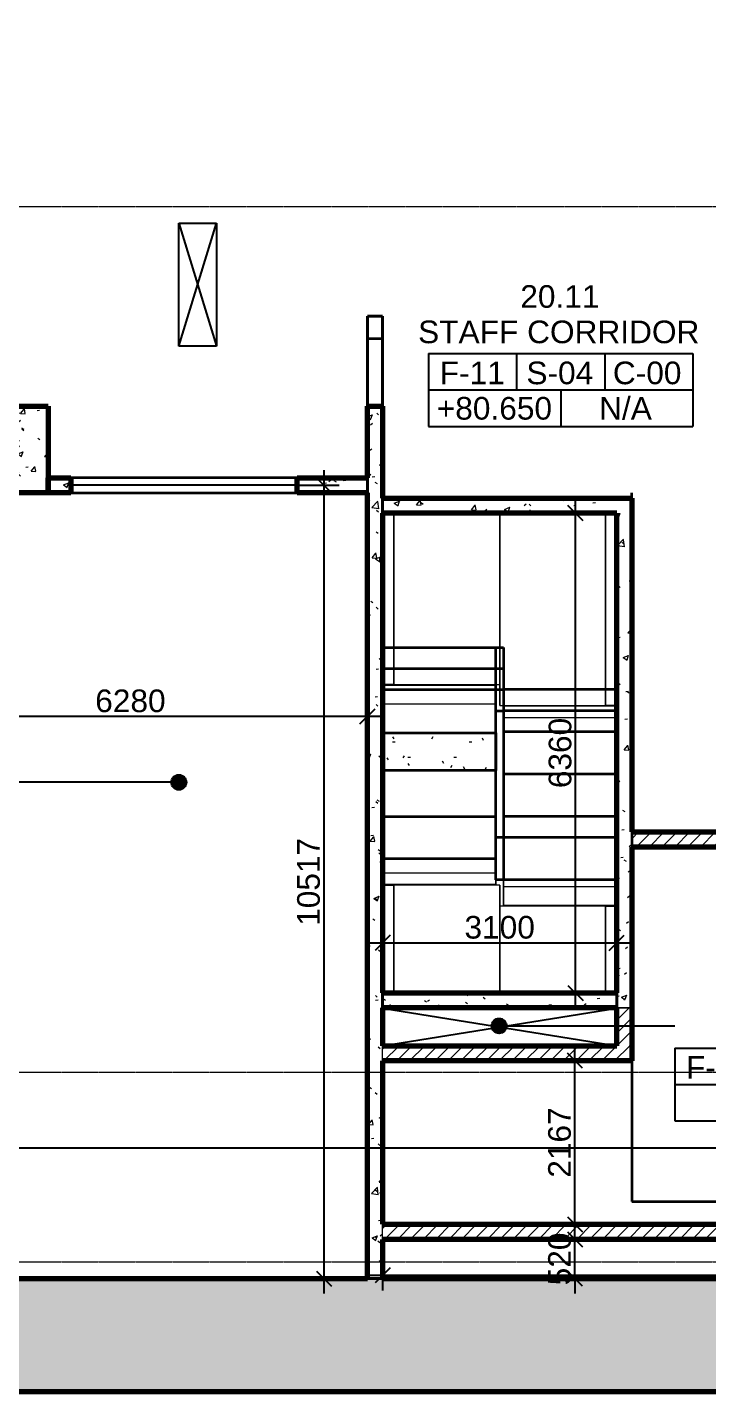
# Model space of a CAD drawing. Header units: millimetres. Extents: x -727772 to -647265, y -21627 to 19019.
# Drawn here: x -675432 to -666422, y -20033 to -1945 of the extents above; entities that cross this region are included whole.
import ezdxf

# ---------------------------------------------------------------- set-up
doc = ezdxf.new("R2010")
doc.units = ezdxf.units.MM
doc.linetypes.add('DPA_Grid _ Level 100', pattern=[10, 5.5, -1.6, 1.3, -1.6])
for name, color, linetype, lineweight in [('_ _ A-DETL-OPENING', 1, 'Continuous', 25), ('A-ANNO-DIMS', 1, 'Continuous', 9), ('A-COLS', 5, 'Continuous', 70), ('A-COLS-E', 1, 'Continuous', 35), ('A-DOOR-E', 2, 'Continuous', 25), ('A-FLOR-E', 2, 'Continuous', 35), ('A-GENM', 1, 'Continuous', 9), ('A-ROOM-IDEN', 3, 'Continuous', 25), ('A-ROOM-LINE', 3, 'Continuous', 25), ('A-WALL', 5, 'Continuous', 35), ('A-WALL-PATT', 1, 'Continuous', 35), ('S-GRID', 251, 'Continuous', 9), ('S-STRS-MBND', 2, 'Continuous', 35), ('WALL-E', 2, 'Continuous', 35)]:
    doc.layers.add(name, color=color, linetype=linetype, lineweight=lineweight)
doc.styles.add('Arial_2', font='arial.ttf', dxfattribs={"height": 300})
doc.dimstyles.new('DPA-DIM-3_0_T-T', dxfattribs={"dimscale": 304.8, "dimtxt": 306.07782, "dimasz": 0.656168, "dimexe": 0.656168, "dimexo": 0.0625, "dimgap": 0.164042, "dimtad": 1, "dimdec": 0, "dimzin": 0, "dimdsep": 46, "dimtxsty": 'Arial_2', "dimblk1": 'OBLIQUE', "dimblk2": 'OBLIQUE', "dimsah": 1, "dimcen": 0.09, "dimdle": 0.656168, "dimadec": 8, "dimazin": 0, "dimtfac": 1, "dimtdec": 4, "dimtix": 1, "dimtmove": 0, "dimatfit": 3, "dimfxl": 1.312336, "dimfxlon": 1, "dimtvp": 1, "dimtolj": 1, "dimtzin": 0, "dimarcsym": 2})
pattern_1 = [(50, (0, 0), (728.7365, -63.7558), [76.2, -838.2]), (355, (0, 0), (-140.9716, 764.2276), [60.96, -670.56]), (100.451, (60.7, -5.3), (587.77, 700.46675), [64.76, -712.36]), (46.184, (0, 203.2), (1084.3162, -168.171), [114.3, -1257.3]), (96.636, (90.4, 189.2), (949.6099, 989.7098), [97.14, -1068.54]), (351.184, (0, 203.2), (949.6206, 989.7012), [91.44, -1005.84]), (21, (101.6, 152.4), (606.45787, -409.06057), [76.2, -838.2]), (326, (101.6, 152.4), (247.20834, 736.7529), [60.96, -670.56]), (71.451, (152.14, 118.3), (853.66825, 327.6855), [64.76, -712.36]), (37.5, (0, 0), (12.35469, 338.22012), [33.528, -628.904, 33.528, -647.192, -673.1]), (37.5, (0, 0), (12.35469, 338.22012), [-1343.152, 33.528, -639.572]), (7.5, (0, 0), (267.27887, 400.72213), [33.528, -354.584, 33.528, -613.664, -256.54]), (7.5, (0, 0), (267.27887, 400.72213), [-1035.304, 33.528, -223.012]), (327.5, (-226.57, 0), (542.36333, -22.91534), [33.528, -220.472, 33.528, -758.952, -1051.56]), (327.5, (-226.57, 0), (542.36333, -22.91534), [-1046.48, 33.528, -1018.032]), (317.5, (-328.17, 0), (592.51696, 101.7071), [33.528, -296.672, 33.528, -492.76, -746.76]), (317.5, (-328.17, 0), (592.51696, 101.7071), [-856.488, 33.528, -713.232])]
pattern_2 = [(45, (0, 0), (-84.852814, 84.852814), [])]

# ---------------------------------------------------------------- blocks, each defined once
blk = doc.blocks.new('vent_grill - vent_grill H5400xW3000-11544596-4263-01 ENLARGED UPPER PLATFORM LEVEL - REFLECTED CEILING PLAN - SHEET 4')
at = {"layer": 'A-DOOR-E'}
blk.add_line((-1500, 0), (1500, 0), dxfattribs=at)
blk = doc.blocks.new('STAIR 8 RISER - 8 RISER-V10-4263-01 ENLARGED UPPER PLATFORM LEVEL - REFLECTED CEILING PLAN - SHEET 4')
at = {"layer": 'A-GENM'}
for p, q in [((-350, 0), (25, 0)), ((-340, 0), (-350, 0)), ((-188, 0), (-340, 0)), ((-340, 0), (-340, -1500)), ((-340, 0), (-340, -1500)), ((2052, 0), (-188, 0)), ((-188, 0), (-188, -1500)), ((25, 0), (0, 0)), ((0, 0), (50, 0)), ((50, 0), (305, 0)), ((305, 0), (280, 0)), ((280, 0), (330, 0)), ((330, 0), (585, 0)), ((585, 0), (560, 0)), ((560, 0), (610, 0)), ((610, 0), (865, 0)), ((865, 0), (840, 0)), ((840, 0), (890, 0)), ((890, 0), (1145, 0)), ((1145, 0), (1120, 0)), ((1120, 0), (1170, 0)), ((1170, 0), (1425, 0)), ((1425, 0), (1400, 0)), ((1400, 0), (1450, 0)), ((1450, 0), (1705, 0)), ((1705, 0), (1680, 0)), ((1680, 0), (1730, 0)), ((1730, 0), (1985, 0)), ((1985, 0), (1960, 0)), ((1960, 0), (2010, 0)), ((2010, 0), (2310, 0)), ((2300, 0), (2052, 0)), ((2052, 0), (2052, -1500)), ((2310, 0), (2300, 0)), ((2300, 0), (2300, -1500)), ((2300, 0), (2300, -1500)), ((-350, -1500), (-340, -1500)), ((25, -1500), (-350, -1500)), ((-340, -1500), (-188, -1500)), ((-188, -1500), (2052, -1500)), ((50, -1500), (0, -1500)), ((0, -1500), (25, -1500)), ((305, -1500), (50, -1500)), ((330, -1500), (280, -1500)), ((280, -1500), (305, -1500)), ((585, -1500), (330, -1500)), ((610, -1500), (560, -1500)), ((560, -1500), (585, -1500)), ((865, -1500), (610, -1500)), ((890, -1500), (840, -1500)), ((840, -1500), (865, -1500)), ((1145, -1500), (890, -1500)), ((1170, -1500), (1120, -1500)), ((1120, -1500), (1145, -1500)), ((1425, -1500), (1170, -1500)), ((1450, -1500), (1400, -1500)), ((1400, -1500), (1425, -1500)), ((1705, -1500), (1450, -1500)), ((1730, -1500), (1680, -1500)), ((1680, -1500), (1705, -1500)), ((1985, -1500), (1730, -1500)), ((2010, -1500), (1960, -1500)), ((1960, -1500), (1985, -1500)), ((2310, -1500), (2010, -1500)), ((2052, -1500), (2300, -1500)), ((2300, -1500), (2310, -1500))]:
    blk.add_line(p, q, dxfattribs=at)
blk = doc.blocks.new('STAIR 8 RISER - 8 RISER-V11-4263-01 ENLARGED UPPER PLATFORM LEVEL - REFLECTED CEILING PLAN - SHEET 4')
at = {"layer": 'A-GENM'}
h = blk.add_hatch(dxfattribs=at)
h.set_pattern_fill('FP_6', color=256, style=0, pattern_type=2)
h.set_pattern_definition([(270, (12966.4, -670727.37), (203.2, -812.8), [33.528, -576.072, 33.528, -3827.272]), (270, (12966.4, -670727.37), (203.2, -812.8), [-643.128, -576.072, 33.528, -1185.672, -2032]), (270, (12966.4, -670727.37), (203.2, -812.8), [-2438.4, 33.528, -576.072, 33.528, -1388.872]), (270, (12966.4, -670727.37), (203.2, -812.8), [-3081.528, -372.872, 33.528, -982.472]), (30, (13068, -671032.17), (602.30545, 582.37636), [33.528, -576.072, 33.528, -3827.272]), (30, (13068, -671032.17), (602.30545, 582.37636), [-643.128, -576.072, 33.528, -1185.672, -2032]), (30, (13068, -671032.17), (602.30545, 582.37636), [-2438.4, 33.528, -576.072, 33.528, -1388.872]), (30, (13068, -671032.17), (602.30545, 582.37636), [-3081.528, -372.872, 33.528, -982.472]), (150, (13474.4, -671133.77), (-805.50545, 230.42364), [33.528, -576.072, 33.528, -3827.272]), (150, (13474.4, -671133.77), (-805.50545, 230.42364), [-643.128, -576.072, 33.528, -1185.672, -2032]), (150, (13474.4, -671133.77), (-805.50545, 230.42364), [-2438.4, 33.528, -576.072, 33.528, -1388.872]), (150, (13474.4, -671133.77), (-805.50545, 230.42364), [-3081.528, -372.872, 33.528, -982.472])])
h.paths.add_polyline_path([(1170, 0), (1170, -1500), (1668, -1500), (1668, 0)])
at = {"layer": 'A-GENM', "lineweight": 35}
for p, q in [((1170, -1500), (1170, 0)), ((1170, 0), (1668, 0)), ((1668, 0), (1668, -1500)), ((1668, -1500), (1170, -1500))]:
    blk.add_line(p, q, dxfattribs=at)
at = {"layer": 'A-GENM'}
for p, q in [((1425, 0), (1400, 0)), ((2052, 0), (1668, 0)), ((1705, 0), (1680, 0)), ((1985, 0), (1960, 0)), ((2052, 0), (2052, -1500)), ((2300, 0), (2052, 0)), ((2300, 0), (2300, -1500)), ((2300, 0), (2300, -1500)), ((2500, 0), (2300, 0)), ((1400, -1500), (1425, -1500)), ((1668, -1500), (2052, -1500)), ((1680, -1500), (1705, -1500)), ((1960, -1500), (1985, -1500)), ((2052, -1500), (2300, -1500)), ((2300, -1500), (2310, -1500))]:
    blk.add_line(p, q, dxfattribs=at)
blk = doc.blocks.new('STAIR 8 RISER - 8 RISER-V12-4263-01 ENLARGED UPPER PLATFORM LEVEL - REFLECTED CEILING PLAN - SHEET 4')
at = {"layer": 'A-GENM'}
for p, q in [((-540, 0), (25, 0)), ((-340, 0), (-540, 0)), ((-188, 0), (-340, 0)), ((-340, 0), (-340, -1500)), ((-340, 0), (-340, -1500)), ((2052, 0), (-188, 0)), ((-188, 0), (-188, -1500)), ((25, 0), (0, 0)), ((0, 0), (50, 0)), ((50, 0), (305, 0)), ((305, 0), (280, 0)), ((280, 0), (330, 0)), ((330, 0), (585, 0)), ((585, 0), (560, 0)), ((560, 0), (610, 0)), ((610, 0), (865, 0)), ((865, 0), (840, 0)), ((840, 0), (890, 0)), ((890, 0), (1145, 0)), ((1145, 0), (1120, 0)), ((1120, 0), (1170, 0)), ((1170, 0), (1425, 0)), ((1425, 0), (1400, 0)), ((1400, 0), (1450, 0)), ((1450, 0), (1705, 0)), ((1705, 0), (1680, 0)), ((1680, 0), (1730, 0)), ((1730, 0), (1985, 0)), ((1985, 0), (1960, 0)), ((1960, 0), (2010, 0)), ((2010, 0), (2500, 0)), ((2300, 0), (2052, 0)), ((2052, 0), (2052, -1500)), ((2500, 0), (2300, 0)), ((2300, 0), (2300, -1500)), ((2300, 0), (2300, -1500)), ((-350, -1500), (-340, -1500)), ((25, -1500), (-350, -1500)), ((-340, -1500), (-188, -1500)), ((-188, -1500), (2052, -1500)), ((50, -1500), (0, -1500)), ((0, -1500), (25, -1500)), ((305, -1500), (50, -1500)), ((330, -1500), (280, -1500)), ((280, -1500), (305, -1500)), ((585, -1500), (330, -1500)), ((610, -1500), (560, -1500)), ((560, -1500), (585, -1500)), ((865, -1500), (610, -1500)), ((890, -1500), (840, -1500)), ((840, -1500), (865, -1500)), ((1145, -1500), (890, -1500)), ((1170, -1500), (1120, -1500)), ((1120, -1500), (1145, -1500)), ((1425, -1500), (1170, -1500)), ((1450, -1500), (1400, -1500)), ((1400, -1500), (1425, -1500)), ((1705, -1500), (1450, -1500)), ((1730, -1500), (1680, -1500)), ((1680, -1500), (1705, -1500)), ((1985, -1500), (1730, -1500)), ((2010, -1500), (1960, -1500)), ((1960, -1500), (1985, -1500)), ((2310, -1500), (2010, -1500)), ((2052, -1500), (2300, -1500)), ((2300, -1500), (2310, -1500))]:
    blk.add_line(p, q, dxfattribs=at)
blk = doc.blocks.new('LANDING ADJ L_R - LANDING ADJ L_R-14656330-4263-01 ENLARGED UPPER PLATFORM LEVEL - REFLECTED CEILING PLAN - SHEET 4')
at = {"layer": 'A-GENM'}
for p, q in [((-1150, -150), (-1150, 0)), ((-1150, 0), (-1150, -150)), ((-1150, 0), (-1150, -1550)), ((-1150, 0), (-1150, -1550)), ((-1150, -150), (0, -150)), ((0, -150), (-1150, -150)), ((0, -150), (0, 0)), ((0, 0), (0, -150)), ((0, -1550), (0, 0)), ((0, 0), (0, -1550)), ((-950, -1550), (-1150, -1550)), ((-1150, -1550), (0, -1550)), ((0, -1550), (-950, -1550))]:
    blk.add_line(p, q, dxfattribs=at)
blk = doc.blocks.new('LANDING ADJ L_R - LANDING ADJ L_R-14639591-4263-01 ENLARGED UPPER PLATFORM LEVEL - REFLECTED CEILING PLAN - SHEET 4')
at = {"layer": 'A-GENM'}
for p, q in [((280, 1550), (-1150, 1550)), ((-1150, 1550), (-950, 1550)), ((-1150, 1550), (-1150, 0)), ((-1150, 1550), (-1150, 0)), ((-950, 1550), (280, 1550)), ((280, 0), (280, 1550)), ((280, 1550), (280, 0)), ((-1150, 150), (280, 150)), ((280, 150), (-1150, 150)), ((-1150, 0), (-1150, 150)), ((-1150, 150), (-1150, 0)), ((-1150, 0), (280, 0)), ((280, 0), (-1150, 0)), ((-950, 0), (-1150, 0)), ((-1150, 0), (280, 0)), ((280, 0), (-950, 0)), ((280, 0), (280, 150)), ((280, 150), (280, 0))]:
    blk.add_line(p, q, dxfattribs=at)
blk = doc.blocks.new('LANDING ADJ L_R - LANDING ADJ L_R-14657434-4263-01 ENLARGED UPPER PLATFORM LEVEL - REFLECTED CEILING PLAN - SHEET 4')
at = {"layer": 'A-GENM'}
for p, q in [((1400, 1550), (-1150, 1550)), ((-1150, 1550), (-950, 1550)), ((-1150, 1550), (-1150, 0)), ((-1150, 1550), (-1150, 0)), ((-950, 1550), (1400, 1550)), ((1400, 0), (1400, 1550)), ((1400, 1550), (1400, 0)), ((-1150, 150), (1400, 150)), ((1400, 150), (-1150, 150)), ((-1150, 0), (-1150, 150)), ((-1150, 150), (-1150, 0)), ((1400, 0), (1400, 150)), ((1400, 150), (1400, 0))]:
    blk.add_line(p, q, dxfattribs=at)
blk = doc.blocks.new('LANDING ADJ L_R - LANDING ADJ L_R-14657216-4263-01 ENLARGED UPPER PLATFORM LEVEL - REFLECTED CEILING PLAN - SHEET 4')
at = {"layer": 'A-GENM'}
for p, q in [((-1150, 0), (1120, 0)), ((1120, 0), (-1150, 0)), ((-1150, -150), (-1150, 0)), ((-1150, 0), (-1150, -150)), ((1120, 0), (-1150, 0)), ((-1150, 0), (-950, 0)), ((-1150, 0), (-1150, -1550)), ((-1150, 0), (-1150, -1550)), ((-1150, -150), (1120, -150)), ((1120, -150), (-1150, -150)), ((-950, 0), (1120, 0)), ((1120, -150), (1120, 0)), ((1120, 0), (1120, -150)), ((1120, -1550), (1120, 0)), ((1120, 0), (1120, -1550)), ((-950, -1550), (-1150, -1550)), ((-1150, -1550), (1120, -1550)), ((1120, -1550), (-950, -1550))]:
    blk.add_line(p, q, dxfattribs=at)
blk = doc.blocks.new('DPA_Room Tag Box - Standard-4486259-4263-01 ENLARGED UPPER PLATFORM LEVEL - REFLECTED CEILING PLAN - SHEET 4')
at = {"layer": 'A-ROOM-LINE'}
for p, q in [((-17.5, -2.94), (-17.5, -12.6)), ((-17.5, -2.94), (17.5, -2.94)), ((-5.83, -2.94), (-5.83, -7.77)), ((5.83, -2.94), (5.83, -7.77)), ((17.5, -2.94), (17.5, -12.6)), ((-17.5, -7.77), (17.5, -7.77)), ((0, -7.77), (0, -12.6)), ((-17.5, -12.6), (17.5, -12.6))]:
    blk.add_line(p, q, dxfattribs=at)
blk = doc.blocks.new('_Oblique')
at = {"color": 0, "linetype": 'ByBlock', "lineweight": -2}
blk.add_line((-0.5, -0.5), (0.5, 0.5), dxfattribs=at)
blk = doc.blocks.new('*D816')
at = {"layer": 'A-ANNO-DIMS', "color": 0, "lineweight": -2, "transparency": 16777216}
for p, q in [((-18405, -24480), (-18405, -25061)), ((-15305, -24480), (-15305, -25061)), ((-18605, -24861), (-15105, -24861))]:
    blk.add_line(p, q, dxfattribs=at)
at = {"layer": 'Defpoints', "color": 0, "transparency": 16777216}
for p in [(-18405, -24461), (-15305, -24461), (-15305, -24861)]:
    blk.add_point(p, dxfattribs=at)
at = {"layer": 'A-ANNO-DIMS', "color": 0, "lineweight": -2, "transparency": 16777216, "xscale": 200, "yscale": 200, "zscale": 200, "rotation": 180}
blk.add_blockref('_Oblique', (-18405, -24861), dxfattribs=at)
at = {"layer": 'A-ANNO-DIMS', "color": 0, "lineweight": -2, "transparency": 16777216, "xscale": 200, "yscale": 200, "zscale": 200}
blk.add_blockref('_Oblique', (-15305, -24861), dxfattribs=at)
at = {"layer": 'A-ANNO-DIMS', "color": 0, "transparency": 16777216, "insert": (-16855, -24657), "char_height": 300, "width": 1107.53, "attachment_point": 5, "style": 'Arial_2'}
blk.add_mtext('\\A1;3100', dxfattribs=at)
blk = doc.blocks.new('*D817')
at = {"layer": 'A-ANNO-DIMS', "color": 0, "lineweight": -2, "transparency": 16777216}
for p, q in [((-24885, -21477), (-24885, -22058)), ((-18605, -21477), (-18605, -22058)), ((-25085, -21858), (-18405, -21858))]:
    blk.add_line(p, q, dxfattribs=at)
at = {"layer": 'Defpoints', "color": 0, "transparency": 16777216}
for p in [(-24885, -21458), (-18605, -21458), (-18605, -21858)]:
    blk.add_point(p, dxfattribs=at)
at = {"layer": 'A-ANNO-DIMS', "color": 0, "lineweight": -2, "transparency": 16777216, "xscale": 200, "yscale": 200, "zscale": 200, "rotation": 180}
blk.add_blockref('_Oblique', (-24885, -21858), dxfattribs=at)
at = {"layer": 'A-ANNO-DIMS', "color": 0, "lineweight": -2, "transparency": 16777216, "xscale": 200, "yscale": 200, "zscale": 200}
blk.add_blockref('_Oblique', (-18605, -21858), dxfattribs=at)
at = {"layer": 'A-ANNO-DIMS', "color": 0, "transparency": 16777216, "insert": (-21745, -21655), "char_height": 300, "width": 1107.53, "attachment_point": 5, "style": 'Arial_2'}
blk.add_mtext('\\A1;6280', dxfattribs=at)
blk = doc.blocks.new('*D821')
at = {"layer": 'A-ANNO-DIMS', "color": 0, "lineweight": -2, "transparency": 16777216}
for p, q in [((-15858, -28792), (-15858, -26225)), ((-16239, -26425), (-15658, -26425)), ((-16239, -28592), (-15658, -28592))]:
    blk.add_line(p, q, dxfattribs=at)
at = {"layer": 'Defpoints', "color": 0, "transparency": 16777216}
for p in [(-16258, -26425), (-15858, -26425), (-16258, -28592)]:
    blk.add_point(p, dxfattribs=at)
at = {"layer": 'A-ANNO-DIMS', "color": 0, "lineweight": -2, "transparency": 16777216, "xscale": 200, "yscale": 200, "zscale": 200}
for p, rotation in [((-15858, -26425), 90), ((-15858, -28592), 270)]:
    blk.add_blockref('_Oblique', p, dxfattribs=dict(at, rotation=rotation))
at = {"layer": 'A-ANNO-DIMS', "color": 0, "transparency": 16777216, "insert": (-16061, -27509), "char_height": 300, "width": 1107.53, "attachment_point": 5, "rotation": 90, "style": 'Arial_2'}
blk.add_mtext('\\A1;2167', dxfattribs=at)
blk = doc.blocks.new('*D824')
at = {"layer": 'A-ANNO-DIMS', "color": 0, "lineweight": -2, "transparency": 16777216}
for p, q in [((-15851, -25725), (-15851, -18965)), ((-16232, -19165), (-15651, -19165)), ((-16232, -25525), (-15651, -25525))]:
    blk.add_line(p, q, dxfattribs=at)
at = {"layer": 'Defpoints', "color": 0, "transparency": 16777216}
for p in [(-16251, -19165), (-15851, -19165), (-16251, -25525)]:
    blk.add_point(p, dxfattribs=at)
at = {"layer": 'A-ANNO-DIMS', "color": 0, "lineweight": -2, "transparency": 16777216, "xscale": 200, "yscale": 200, "zscale": 200}
for p, rotation in [((-15851, -19165), 90), ((-15851, -25525), 270)]:
    blk.add_blockref('_Oblique', p, dxfattribs=dict(at, rotation=rotation))
at = {"layer": 'A-ANNO-DIMS', "color": 0, "transparency": 16777216, "insert": (-16054, -22345), "char_height": 300, "width": 1107.53, "attachment_point": 5, "rotation": 90, "style": 'Arial_2'}
blk.add_mtext('\\A1;6360', dxfattribs=at)
blk = doc.blocks.new('*D825')
at = {"layer": 'A-ANNO-DIMS', "color": 0, "lineweight": -2, "transparency": 16777216}
for p, q in [((-19181, -29512), (-19181, -18595)), ((-19562, -18795), (-18981, -18795)), ((-19562, -29312), (-18981, -29312))]:
    blk.add_line(p, q, dxfattribs=at)
at = {"layer": 'Defpoints', "color": 0, "transparency": 16777216}
for p in [(-19581, -18795), (-19181, -18795), (-19581, -29312)]:
    blk.add_point(p, dxfattribs=at)
at = {"layer": 'A-ANNO-DIMS', "color": 0, "lineweight": -2, "transparency": 16777216, "xscale": 200, "yscale": 200, "zscale": 200}
for p, rotation in [((-19181, -18795), 90), ((-19181, -29312), 270)]:
    blk.add_blockref('_Oblique', p, dxfattribs=dict(at, rotation=rotation))
at = {"layer": 'A-ANNO-DIMS', "color": 0, "transparency": 16777216, "insert": (-19385, -24053), "char_height": 300, "width": 1384.41, "attachment_point": 5, "rotation": 90, "style": 'Arial_2'}
blk.add_mtext('\\A1;10517', dxfattribs=at)
blk = doc.blocks.new('*D829')
at = {"layer": 'A-ANNO-DIMS', "color": 0, "lineweight": -2, "transparency": 16777216}
for p, q in [((-18405, -28888), (-18405, -29469)), ((-2020, -28888), (-2020, -29469)), ((-18605, -29269), (-1820, -29269))]:
    blk.add_line(p, q, dxfattribs=at)
at = {"layer": 'Defpoints', "color": 0, "transparency": 16777216}
for p in [(-18405, -28869), (-2020, -28869), (-2020, -29269)]:
    blk.add_point(p, dxfattribs=at)
at = {"layer": 'A-ANNO-DIMS', "color": 0, "lineweight": -2, "transparency": 16777216, "xscale": 200, "yscale": 200, "zscale": 200, "rotation": 180}
blk.add_blockref('_Oblique', (-18405, -29269), dxfattribs=at)
at = {"layer": 'A-ANNO-DIMS', "color": 0, "lineweight": -2, "transparency": 16777216, "xscale": 200, "yscale": 200, "zscale": 200}
blk.add_blockref('_Oblique', (-2020, -29269), dxfattribs=at)
at = {"layer": 'A-ANNO-DIMS', "color": 0, "transparency": 16777216, "insert": (-10213, -29066), "char_height": 300, "width": 1384.41, "attachment_point": 5, "style": 'Arial_2'}
blk.add_mtext('\\A1;16385', dxfattribs=at)
blk = doc.blocks.new('*D831')
at = {"layer": 'A-ANNO-DIMS', "color": 0, "lineweight": -2, "transparency": 16777216}
for p, q in [((-15858, -28792), (-15858, -28592)), ((-16239, -28792), (-15658, -28792)), ((-15858, -29312), (-15858, -28792)), ((-16239, -29312), (-15658, -29312)), ((-15858, -29312), (-15858, -29512))]:
    blk.add_line(p, q, dxfattribs=at)
at = {"layer": 'Defpoints', "color": 0, "transparency": 16777216}
for p in [(-16258, -28792), (-15858, -28792), (-16258, -29312)]:
    blk.add_point(p, dxfattribs=at)
at = {"layer": 'A-ANNO-DIMS', "color": 0, "lineweight": -2, "transparency": 16777216, "xscale": 200, "yscale": 200, "zscale": 200}
for p, rotation in [((-15858, -28792), 270), ((-15858, -29312), 90)]:
    blk.add_blockref('_Oblique', p, dxfattribs=dict(at, rotation=rotation))
at = {"layer": 'A-ANNO-DIMS', "color": 0, "transparency": 16777216, "insert": (-16061, -29052), "char_height": 300, "width": 830.65, "attachment_point": 5, "rotation": 90, "style": 'Arial_2'}
blk.add_mtext('\\A1;520', dxfattribs=at)
blk = doc.blocks.new('*U789')
at = {"layer": '_ _ A-DETL-OPENING'}
for p, q in [((-21105, -16950), (-20605, -15320)), ((-21105, -15320), (-20605, -16950)), ((-21105, -16950), (-21105, -15320)), ((-21105, -15320), (-20605, -15320)), ((-20605, -15320), (-20605, -16950)), ((-20605, -16950), (-21105, -16950)), ((-18405, -26225.4), (-15305, -25725.4)), ((-18405, -25725.4), (-15305, -26225.4))]:
    blk.add_line(p, q, dxfattribs=at)
at = {"layer": 'S-GRID', "linetype": 'DPA_Grid _ Level 100'}
for p, q in [((-74549.9, -15100), (141.9, -15100)), ((-74549.9, -26575), (141.9, -26575)), ((-74549.9, -29092), (141.9, -29092))]:
    blk.add_line(p, q, dxfattribs=at)
at = {"layer": 'A-ANNO-DIMS'}
for base, p1, p2, angle, override, picture, middle in [((-19181.5, -18795), (-19581.5, -29312), (-19581.5, -18795), 270, {"dimpost": '<>', "dimfxl": 10516.999952}, '*D825', (-19384.7, -24053.5)), ((-15851.2, -19165.4), (-16251.2, -25525), (-16251.2, -19165.4), 90, {"dimpost": '<>', "dimfxl": 6359.582433}, '*D824', (-16054.5, -22345.2)), ((-15858.2, -26425.4), (-16258.2, -28592), (-16258.2, -26425.4), 90, {"dimpost": '<>', "dimfxl": 2166.582367}, '*D821', (-16061.4, -27508.7)), ((-15858.2, -28792), (-16258.2, -29312), (-16258.2, -28792), 270, {"dimpost": '<>', "dimfxl": 520.000058}, '*D831', (-16061.4, -29052))]:
    dim = blk.add_linear_dim(base=base, p1=p1, p2=p2, angle=angle, dimstyle='DPA-DIM-3_0_T-T', override=override, dxfattribs=at)
    dim.commit()
    dim.dimension.update_dxf_attribs({"geometry": picture, "text_midpoint": middle})
for base, p1, p2, override, picture, middle in [((-18605, -21857.8), (-24885, -21457.8), (-18605, -21457.8), {"dimpost": '<>', "dimfxl": 6279.999988}, '*D817', (-21745, -21654.6)), ((-15305, -24860.5), (-18405, -24460.5), (-15305, -24460.5), {"dimpost": '<>', "dimfxl": 3100}, '*D816', (-16855, -24657.3)), ((-2020, -29269.1), (-18405, -28869.1), (-2020, -28869.1), {"dimpost": '<>', "dimfxl": 16385}, '*D829', (-10212.5, -29065.8))]:
    dim = blk.add_linear_dim(base=base, p1=p1, p2=p2, dimstyle='DPA-DIM-3_0_T-T', override=override, dxfattribs=at)
    dim.commit()
    dim.dimension.update_dxf_attribs({"geometry": picture, "text_midpoint": middle})

msp = doc.modelspace()

# ---------------------------------------------------------------- hatches: boundary and pattern name
at = {"layer": 'A-COLS-E', "lineweight": 9}
h = msp.add_hatch(dxfattribs=at)
h.set_pattern_fill('FP_1', color=256, style=0, pattern_type=2)
h.set_pattern_definition(pattern_1)
h.paths.add_polyline_path([(-675157, -8116), (-675157, -6966), (-677407, -6966), (-677407, -8116)])
at = {"layer": 'A-ROOM-IDEN'}
h = msp.add_hatch(color=256, dxfattribs=at)
edge = h.paths.add_edge_path()
edge.add_arc((-673426, -11954), 100, 0, 360)
h = msp.add_hatch(color=256, dxfattribs=at)
edge = h.paths.add_edge_path()
edge.add_arc((-669185, -15184), 100, 0, 360)
at = {"layer": 'A-WALL-PATT', "lineweight": 9}
h = msp.add_hatch(dxfattribs=at)
h.set_pattern_fill('FP_1', color=256, style=0, pattern_type=2)
h.set_pattern_definition(pattern_1)
h.paths.add_polyline_path([(-670927, -18533), (-670727, -18533), (-670727, -6966), (-670927, -6966), (-670927, -12188)])
h = msp.add_hatch(dxfattribs=at)
h.set_pattern_fill('FP_1', color=256, style=0, pattern_type=2)
h.set_pattern_definition(pattern_1)
h.paths.add_polyline_path([(-670927, -8116), (-670927, -7916), (-671857, -7916), (-671857, -8116)])
h.paths.add_polyline_path([(-674857, -8116), (-674857, -7916), (-675157, -7916), (-675157, -8116)])
h = msp.add_hatch(dxfattribs=at)
h.set_pattern_fill('FP_1', color=256, style=0, pattern_type=2)
h.set_pattern_definition(pattern_1)
h.paths.add_polyline_path([(-667627, -8386), (-667627, -8186), (-670727, -8186), (-670727, -8386), (-669687, -8386)])
h = msp.add_hatch(dxfattribs=at)
h.set_pattern_fill('FP_1', color=256, style=0, pattern_type=2)
h.set_pattern_definition(pattern_1)
h.paths.add_polyline_path([(-667627, -14946), (-667427, -14946), (-667427, -8186), (-667627, -8186), (-667627, -14746)])
h = msp.add_hatch(dxfattribs=at)
h.set_pattern_fill('FP_2', color=256, style=0, pattern_type=2)
h.set_pattern_definition(pattern_2)
h.paths.add_polyline_path([(-654342, -12813), (-653822, -12813), (-653822, -12613), (-654782, -12613), (-654782, -12813), (-654542, -12813)])
h.paths.add_polyline_path([(-656782, -12813), (-656782, -12613), (-667427, -12613), (-667427, -12813), (-656844, -12813)])
h = msp.add_hatch(dxfattribs=at)
h.set_pattern_fill('FP_1', color=256, style=0, pattern_type=2)
h.set_pattern_definition(pattern_1)
h.paths.add_polyline_path([(-667627, -14946), (-667627, -14746), (-670727, -14746), (-670727, -14946), (-669687, -14946)])
h = msp.add_hatch(dxfattribs=at)
h.set_pattern_fill('FP_2', color=256, style=0, pattern_type=2)
h.set_pattern_definition(pattern_2)
h.paths.add_polyline_path([(-667427, -15446), (-667427, -14946), (-667627, -14946), (-667627, -15446)])
h = msp.add_hatch(dxfattribs=at)
h.set_pattern_fill('FP_2', color=256, style=0, pattern_type=2)
h.set_pattern_definition(pattern_2)
h.paths.add_polyline_path([(-667427, -15646), (-667427, -15446), (-670727, -15446), (-670727, -15646), (-669687, -15646)])
h = msp.add_hatch(dxfattribs=at)
h.set_pattern_fill('FP_2', color=256, style=0, pattern_type=2)
h.set_pattern_definition(pattern_2)
h.paths.add_polyline_path([(-654542, -18013), (-654542, -17813), (-670727, -17813), (-670727, -18013), (-660941, -18013)])
h = msp.add_hatch(dxfattribs=at)
h.set_pattern_fill('FP_1', color=256, style=0, pattern_type=2)
h.set_pattern_definition(pattern_1)
h.paths.add_polyline_path([(-697637, -20033), (-652322, -20033), (-652322, -18533), (-697637, -18533)])

# ---------------------------------------------------------------- linework, layer by layer
at = {"color": 8}
msp.add_lwpolyline([(-722166, -20033), (-652322, -20033), (-652322, 10779), (-722166, 10779)], close=True, dxfattribs=at)
at = {"layer": 'A-COLS'}
for p, q in [((-677407, -6966), (-675157, -6966)), ((-675157, -6966), (-675157, -8116)), ((-675157, -8116), (-677407, -8116))]:
    msp.add_line(p, q, dxfattribs=at)
at = {"layer": 'A-FLOR-E'}
for p, q in [((-670727, -7476), (-670727, -10726)), ((-669227, -10726), (-669177, -10726))]:
    msp.add_line(p, q, dxfattribs=at)
at = {"layer": 'A-ROOM-IDEN'}
for p, q in [((-673426, -11954), (-702170, -11954)), ((-669185, -15184), (-666857, -15184)), ((-660822, -16806), (-701012, -16806))]:
    msp.add_line(p, q, dxfattribs=at)
for centre in [(-673426, -11954), (-669185, -15184)]:
    msp.add_circle(centre, 100, dxfattribs=at)
at = {"layer": 'A-WALL', "color": 7, "lineweight": 70}
for p, q in [((-670927, -7916), (-670927, -6966)), ((-670927, -6966), (-670727, -6966)), ((-670727, -6966), (-670727, -8186)), ((-675157, -8016), (-675157, -7916)), ((-675157, -7916), (-674857, -7916)), ((-674857, -7916), (-674857, -8016)), ((-671857, -8016), (-671857, -7916)), ((-671857, -7916), (-670927, -7916)), ((-675157, -8116), (-675157, -8016)), ((-674857, -8116), (-675157, -8116)), ((-674857, -8016), (-674857, -8116)), ((-671857, -8116), (-671857, -8016)), ((-670927, -8116), (-671857, -8116)), ((-670927, -18533), (-670927, -8116)), ((-670727, -8186), (-667627, -8186)), ((-667627, -8186), (-667427, -8186)), ((-667427, -8186), (-667427, -12613)), ((-670727, -8386), (-670727, -14746)), ((-667627, -8386), (-670727, -8386)), ((-667627, -14746), (-667627, -8386)), ((-667427, -12613), (-665082, -12613)), ((-667427, -12813), (-667427, -14946)), ((-656782, -12813), (-667427, -12813)), ((-670727, -14746), (-667627, -14746)), ((-670727, -14946), (-670727, -15446)), ((-667627, -14946), (-670727, -14946)), ((-667627, -15446), (-667627, -14946)), ((-667427, -14946), (-667427, -15446)), ((-670727, -15446), (-667627, -15446)), ((-667427, -15446), (-667427, -15646)), ((-670727, -15646), (-670727, -17813)), ((-667427, -15646), (-670727, -15646)), ((-670727, -17813), (-654542, -17813)), ((-670727, -18013), (-670727, -18533)), ((-654542, -18013), (-670727, -18013)), ((-675707, -18533), (-670927, -18533)), ((-670727, -18533), (-653822, -18533)), ((-652322, -20033), (-697637, -20033))]:
    msp.add_line(p, q, dxfattribs=at)
at = {"layer": 'A-WALL', "lineweight": 9}
for p, q in [((-667427, -12713), (-667427, -12613)), ((-667427, -12813), (-667427, -12713)), ((-667427, -14946), (-667627, -14946)), ((-667627, -14946), (-667427, -14946)), ((-670727, -15646), (-670727, -15446)), ((-670727, -18013), (-670727, -17813))]:
    msp.add_line(p, q, dxfattribs=at)
at = {"layer": 'S-STRS-MBND'}
for p, q in [((-670727, -8386), (-670727, -11006)), ((-667627, -8386), (-670727, -8386)), ((-670727, -8386), (-670727, -10726)), ((-667627, -8386), (-670727, -8386)), ((-670727, -8386), (-670727, -10166)), ((-667627, -8386), (-670727, -8386)), ((-670727, -8386), (-670727, -10446)), ((-667627, -8386), (-670727, -8386)), ((-667627, -11286), (-667627, -8386)), ((-667627, -10726), (-667627, -8386)), ((-667627, -11006), (-667627, -8386)), ((-670727, -10166), (-669227, -10166)), ((-670727, -12406), (-670727, -10166)), ((-669227, -10166), (-669127, -10166)), ((-669227, -12406), (-669227, -10166)), ((-669127, -10166), (-669127, -10726)), ((-670727, -10446), (-669227, -10446)), ((-670727, -12966), (-670727, -10446)), ((-669227, -10446), (-669127, -10446)), ((-669227, -12966), (-669227, -10446)), ((-669127, -10446), (-669127, -11006)), ((-670727, -10726), (-669227, -10726)), ((-670727, -12966), (-670727, -10726)), ((-670727, -12966), (-670727, -10726)), ((-669227, -10726), (-669127, -10726)), ((-669227, -12966), (-669227, -10726)), ((-669227, -12966), (-669227, -10726)), ((-669127, -10726), (-669127, -11286)), ((-667627, -10726), (-669127, -10726)), ((-669127, -10726), (-669127, -12406)), ((-667627, -10726), (-667627, -12406)), ((-670727, -12966), (-670727, -11006)), ((-669227, -11006), (-669127, -11006)), ((-669227, -12966), (-669227, -11006)), ((-667627, -11006), (-669127, -11006)), ((-669127, -11006), (-669127, -12686)), ((-667627, -11006), (-667627, -12686)), ((-667627, -11286), (-669127, -11286)), ((-669127, -11286), (-669127, -13246)), ((-667627, -11286), (-667627, -13246)), ((-667627, -11846), (-669127, -11846)), ((-669127, -11846), (-669127, -13246)), ((-667627, -11846), (-667627, -13246)), ((-670727, -12406), (-670727, -14746)), ((-670727, -12406), (-669227, -12406)), ((-669227, -12686), (-669227, -12406)), ((-669127, -12406), (-669127, -13246)), ((-667627, -12406), (-669127, -12406)), ((-667627, -14746), (-667627, -12406)), ((-669127, -12686), (-669227, -12686)), ((-667627, -12686), (-669127, -12686)), ((-667627, -14746), (-667627, -12686)), ((-670727, -12966), (-670727, -14746)), ((-670727, -12966), (-670727, -14746)), ((-670727, -12966), (-670727, -14746)), ((-670727, -12966), (-670727, -14746)), ((-670727, -12966), (-669227, -12966)), ((-670727, -12966), (-669227, -12966)), ((-670727, -12966), (-669227, -12966)), ((-669227, -13246), (-669227, -12966)), ((-669227, -13246), (-669227, -12966)), ((-669227, -13246), (-669227, -12966)), ((-669227, -13246), (-669227, -12966)), ((-669127, -13246), (-669227, -13246)), ((-669127, -13246), (-669227, -13246)), ((-669127, -13246), (-669227, -13246)), ((-669127, -13246), (-669227, -13246)), ((-667627, -13246), (-669127, -13246)), ((-667627, -13246), (-669127, -13246)), ((-667627, -14746), (-667627, -13246)), ((-667627, -14746), (-667627, -13246)), ((-670727, -14746), (-667627, -14746)), ((-670727, -14746), (-667627, -14746)), ((-670727, -14746), (-667627, -14746)), ((-670727, -14746), (-667627, -14746)), ((-670727, -14746), (-667627, -14746))]:
    msp.add_line(p, q, dxfattribs=at)
at = {"layer": 'WALL-E'}
for p, q in [((-670927, -5776), (-670927, -6076)), ((-670927, -14946), (-670927, -5776)), ((-670727, -5776), (-670927, -5776)), ((-670927, -5776), (-670727, -5776)), ((-670727, -5776), (-670727, -14946)), ((-670727, -6076), (-670727, -5776)), ((-670927, -6076), (-670927, -8016)), ((-670727, -6076), (-670927, -6076)), ((-670727, -6076), (-670927, -6076)), ((-670727, -8016), (-670727, -6076)), ((-674857, -8116), (-674857, -7916)), ((-671857, -7916), (-674857, -7916)), ((-671857, -8116), (-671857, -7916)), ((-674857, -8116), (-671857, -8116)), ((-670927, -8016), (-670927, -14946)), ((-670727, -14946), (-670727, -8016)), ((-667427, -8416), (-667427, -8116)), ((-667427, -8416), (-667427, -17513)), ((-670727, -14946), (-670727, -14746)), ((-670727, -14746), (-670727, -14946)), ((-667627, -14746), (-667627, -14946)), ((-667627, -14946), (-667627, -14746)), ((-670927, -15446), (-670927, -14946)), ((-670927, -14946), (-670927, -15446)), ((-667627, -14946), (-670727, -14946)), ((-670727, -14946), (-667627, -14946)), ((-670727, -15446), (-670727, -14946)), ((-670727, -14946), (-670727, -15446)), ((-670927, -15646), (-670927, -15446)), ((-670927, -15446), (-670927, -15646)), ((-670727, -15446), (-667627, -15446)), ((-667627, -15446), (-670727, -15446)), ((-670727, -15646), (-667627, -15646)), ((-667627, -15646), (-670727, -15646)), ((-667427, -17513), (-667127, -17513)), ((-667127, -17513), (-654622, -17513)), ((-653822, -18533), (-697637, -18533)), ((-697637, -18533), (-653822, -18533)), ((-653822, -20033), (-699137, -20033)), ((-697637, -20033), (-653822, -20033))]:
    msp.add_line(p, q, dxfattribs=at)

# ---------------------------------------------------------------- block references
msp.add_blockref('*U789', (-652322, 10779))
at = {"layer": 'A-DOOR-E', "rotation": 180}
msp.add_blockref('vent_grill - vent_grill H5400xW3000-11544596-4263-01 ENLARGED UPPER PLATFORM LEVEL - REFLECTED CEILING PLAN - SHEET 4', (-673357, -8016), dxfattribs=at)
at = {"layer": 'A-GENM'}
for name, p, rotation in [('LANDING ADJ L_R - LANDING ADJ L_R-14657216-4263-01 ENLARGED UPPER PLATFORM LEVEL - REFLECTED CEILING PLAN - SHEET 4', (-670727, -9506), 89.9999999999993), ('LANDING ADJ L_R - LANDING ADJ L_R-14657434-4263-01 ENLARGED UPPER PLATFORM LEVEL - REFLECTED CEILING PLAN - SHEET 4', (-667627, -9786), 90.00000000000072), ('STAIR 8 RISER - 8 RISER-V11-4263-01 ENLARGED UPPER PLATFORM LEVEL - REFLECTED CEILING PLAN - SHEET 4', (-670727, -12966), 90.0000000000001), ('STAIR 8 RISER - 8 RISER-V12-4263-01 ENLARGED UPPER PLATFORM LEVEL - REFLECTED CEILING PLAN - SHEET 4', (-670727, -12966), 90.0000000000001), ('STAIR 8 RISER - 8 RISER-V10-4263-01 ENLARGED UPPER PLATFORM LEVEL - REFLECTED CEILING PLAN - SHEET 4', (-667627, -11286), 269.9999999999999), ('LANDING ADJ L_R - LANDING ADJ L_R-14639591-4263-01 ENLARGED UPPER PLATFORM LEVEL - REFLECTED CEILING PLAN - SHEET 4', (-670727, -14466), 270.0000000000007), ('LANDING ADJ L_R - LANDING ADJ L_R-14656330-4263-01 ENLARGED UPPER PLATFORM LEVEL - REFLECTED CEILING PLAN - SHEET 4', (-667627, -14746), 269.9999999999993)]:
    msp.add_blockref(name, p, dxfattribs=dict(at, rotation=rotation))
at = {"layer": 'A-ROOM-IDEN', "xscale": 99.99999999999993, "yscale": 99.99999999999993, "zscale": 99.99999999999993}
for p in [(-668369, -5976), (-665107, -15184)]:
    msp.add_blockref('DPA_Room Tag Box - Standard-4486259-4263-01 ENLARGED UPPER PLATFORM LEVEL - REFLECTED CEILING PLAN - SHEET 4', p, dxfattribs=at)

# ---------------------------------------------------------------- texts
at = {"layer": 'A-ROOM-IDEN', "lineweight": 9, "char_height": 300, "attachment_point": 1, "style": 'Arial_2'}
for s, insert, width in [('20.11', (-668904, -5364), 1298.73), ('STAFF CORRIDOR', (-670257, -5833), 4569.62), ('F-11', (-669971, -6377), 1058.23), ('S-04', (-668823, -6377), 1090.29), ('C-00', (-667678, -6377), 1114.35), ('+80.650', (-670010, -6846), 1883.97), ('N/A', (-667860, -6846), 857.81), ('F-00', (-666709, -15584), 1058.23)]:
    msp.add_mtext(s, dxfattribs=dict(at, insert=insert, width=width))

doc.saveas('drawing.dxf')
